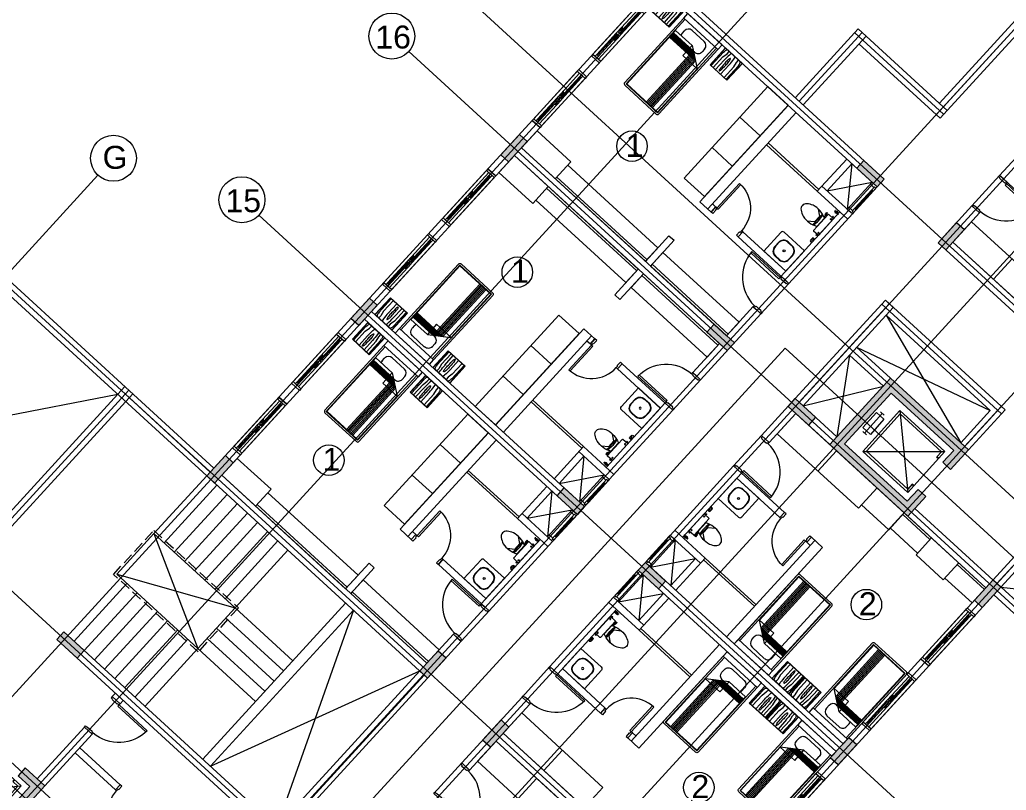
# Model space of a CAD drawing. Header units: metres. Extents: x 750 to 3116, y -341 to 1465.
# Drawn here: x 1608.08 to 1629.59, y 987.63 to 1004.42 of the extents above; entities that cross this region are included whole.
import ezdxf
from ezdxf.enums import TextEntityAlignment as Align

# ---------------------------------------------------------------- set-up
doc = ezdxf.new("R2010")
doc.units = ezdxf.units.M
doc.linetypes.add('ACAD_ISO02W100', pattern=[15, 12, -3])
for name, color, linetype, lineweight in [('A-Door', 254, 'Continuous', 5), ('Bathroom Door', 252, 'Continuous', 5), ('Bathroom fur', 252, 'Continuous', 5), ('Centre Line', 7, 'Continuous', 13), ('Column', 50, 'Continuous', 20), ('Cutout', 153, 'Continuous', 5), ('Door', 253, 'Continuous', 5), ('Furniture', 44, 'Continuous', 5), ('GUIDE LINE', 7, 'Continuous', 5), ('Hatch', 251, 'Continuous', 5), ('Hidden line', 251, 'Continuous', 5), ('Interior wall', 31, 'Continuous', 13), ('Inverted beam', 252, 'Continuous', 5), ('Levels', 252, 'Continuous', 5), ('Railing', 190, 'Continuous', 5), ('Stiarcase', 180, 'Continuous', 5), ('Wall ext', 20, 'Continuous', 18), ('WINDOW', 33, 'Continuous', 5)]:
    doc.layers.add(name, color=color, linetype=linetype, lineweight=lineweight)
doc.layers.add('Text', color=7, linetype='Continuous')
doc.styles.get("Standard").update_dxf_attribs({"font": 'arial.ttf'})
doc.styles.add('TEXT-DET', font='simplex.shx', dxfattribs={"width": 0.7})

# ---------------------------------------------------------------- blocks, each defined once
blk = doc.blocks.new('Water Closet')
at = {"layer": 'Bathroom fur', "linetype": 'Continuous', "lineweight": -3}
for p, q in [((1886.331, 447.871), (1886.35, 447.871)), ((1886.364, 447.861), (1886.349, 447.87)), ((1886.364, 447.861), (1886.355, 447.877)), ((1886.364, 447.861), (1886.364, 447.879)), ((1886.364, 447.861), (1886.364, 447.879)), ((1886.364, 447.861), (1886.364, 447.879)), ((1886.364, 447.861), (1886.364, 447.879)), ((1886.364, 447.861), (1886.364, 447.879)), ((1886.364, 447.861), (1886.364, 447.879)), ((1886.364, 447.861), (1886.364, 447.879)), ((1886.364, 447.861), (1886.364, 447.879)), ((1886.364, 447.861), (1886.364, 447.879)), ((1886.364, 447.861), (1886.364, 447.879)), ((1886.364, 447.861), (1886.364, 447.879)), ((1886.364, 447.861), (1886.364, 447.879)), ((1886.364, 447.861), (1886.373, 447.877)), ((1886.364, 447.861), (1886.379, 447.87)), ((1886.378, 447.871), (1886.416, 447.871)), ((1886.416, 447.851), (1886.416, 447.871)), ((1886.331, 447.851), (1886.35, 447.851)), ((1886.364, 447.861), (1886.346, 447.861)), ((1886.364, 447.861), (1886.349, 447.853)), ((1886.364, 447.861), (1886.355, 447.846)), ((1886.364, 447.861), (1886.381, 447.861)), ((1886.364, 447.861), (1886.379, 447.853)), ((1886.364, 447.861), (1886.373, 447.846)), ((1886.364, 447.861), (1886.364, 447.844)), ((1886.378, 447.851), (1886.416, 447.851))]:
    blk.add_line(p, q, dxfattribs=at)
at = {"layer": 'Bathroom fur', "linetype": 'ByBlock'}
for p, q in [((1886.217, 447.662), (1886.217, 447.713)), ((1886.239, 447.713), (1886.217, 447.713)), ((1886.217, 447.662), (1886.232, 447.625)), ((1886.239, 447.608), (1886.239, 447.713)), ((1886.239, 447.666), (1886.264, 447.666)), ((1886.264, 447.23), (1886.264, 447.703)), ((1886.407, 447.713), (1886.274, 447.713)), ((1886.39, 447.724), (1886.365, 447.724)), ((1886.365, 447.724), (1886.365, 447.715)), ((1886.39, 447.715), (1886.365, 447.715)), ((1886.387, 447.744), (1886.368, 447.744)), ((1886.368, 447.744), (1886.368, 447.724)), ((1886.387, 447.744), (1886.387, 447.724)), ((1886.39, 447.724), (1886.39, 447.715)), ((1886.416, 447.23), (1886.416, 447.703)), ((1886.152, 447.554), (1886.027, 447.644)), ((1886.152, 447.379), (1886.152, 447.554)), ((1886.232, 447.625), (1886.239, 447.625)), ((1886.239, 447.608), (1886.264, 447.608)), ((1886.256, 447.343), (1886.256, 447.59)), ((1886.152, 447.379), (1886.027, 447.288)), ((1886.407, 447.22), (1886.274, 447.22)), ((1886.365, 447.208), (1886.365, 447.218)), ((1886.39, 447.218), (1886.365, 447.218)), ((1886.39, 447.208), (1886.365, 447.208)), ((1886.368, 447.189), (1886.368, 447.208)), ((1886.387, 447.189), (1886.368, 447.189)), ((1886.387, 447.189), (1886.387, 447.208)), ((1886.39, 447.208), (1886.39, 447.218))]:
    blk.add_line(p, q, dxfattribs=at)
at = {"layer": 'Bathroom fur'}
for p, q in [((1886.356, 447.031), (1886.356, 447.081)), ((1886.366, 447.031), (1886.366, 447.081)), ((1886.416, 447.106), (1886.381, 447.106)), ((1886.416, 447.096), (1886.381, 447.096)), ((1886.416, 447.016), (1886.381, 447.016)), ((1886.416, 447.006), (1886.381, 447.006))]:
    blk.add_line(p, q, dxfattribs=at)
at = {"layer": 'Bathroom fur', "linetype": 'Continuous', "lineweight": -3}
blk.add_circle((1886.364, 447.861), 0.0175, dxfattribs=at)
at = {"layer": 'Bathroom fur', "linetype": 'ByBlock'}
for centre in [(1886.378, 447.669), (1886.378, 447.264)]:
    blk.add_circle(centre, 0.0123, dxfattribs=at)
at = {"layer": 'Bathroom fur', "linetype": 'Continuous', "lineweight": -3}
blk.add_arc((1886.331, 447.861), 0.01, 90.002, 270, dxfattribs=at)
at = {"layer": 'Bathroom fur', "linetype": 'ByBlock'}
for centre, radius, start, end in [((1886.274, 447.703), 0.00987, 90, 180), ((1886.407, 447.703), 0.00987, 0, 90), ((1885.835, 447.467), 0.119, 126.3794, 233.6206), ((1886.035, 447.208), 0.446, 109.2942, 127.2549), ((1886.017, 447.095), 0.55, 64.2321, 103.6755), ((1884.672, 447.479), 1.501, 353.4552, 5.5271), ((1885.552, 447.472), 0.65, 345.9276, 13.0204), ((1886.041, 447.728), 0.451, 232.2382, 250.1051), ((1886.017, 447.838), 0.55, 256.3245, 295.7679), ((1886.274, 447.23), 0.00987, 180, 270), ((1886.407, 447.23), 0.00987, 270, 0)]:
    blk.add_arc(centre, radius, start, end, dxfattribs=at)
at = {"layer": 'Bathroom fur'}
for centre, radius, start, end in [((1886.381, 447.081), 0.025, 90, 180), ((1886.381, 447.031), 0.025, 180, 270), ((1886.381, 447.081), 0.015, 90, 180), ((1886.381, 447.031), 0.015, 180, 270)]:
    blk.add_arc(centre, radius, start, end, dxfattribs=at)
at = {"layer": 'Bathroom fur', "style": 'TEXT-DET', "width": 0.6}
blk.add_text('1', height=0.06, dxfattribs=at).set_placement((1886.394, 447.07), align=Align.MIDDLE)
blk = doc.blocks.new('Bed')
at = {"layer": 'Furniture', "linetype": 'Continuous'}
for p, q in [((1878.327, 465.952), (1879.337, 465.952)), ((1878.327, 465.817), (1878.327, 465.952)), ((1879.337, 465.952), (1879.337, 465.817)), ((1879.337, 465.817), (1878.327, 465.817)), ((1878.327, 463.909), (1878.327, 465.817)), ((1878.367, 463.909), (1878.367, 465.817)), ((1878.642, 465.742), (1879.002, 465.742)), ((1879.297, 465.817), (1879.297, 463.909)), ((1879.337, 465.817), (1879.337, 463.909)), ((1878.525, 465.544), (1878.525, 465.624)), ((1879.12, 465.624), (1879.12, 465.544)), ((1878.377, 465.499), (1878.862, 465.499)), ((1878.377, 463.919), (1878.377, 465.499)), ((1878.962, 465.429), (1878.377, 465.429)), ((1878.992, 465.407), (1878.377, 465.407)), ((1879.022, 465.386), (1878.377, 465.386)), ((1879.052, 465.365), (1878.377, 465.365)), ((1879.082, 465.344), (1878.377, 465.344)), ((1879.112, 465.323), (1878.377, 465.323)), ((1879.142, 465.302), (1878.377, 465.302)), ((1878.862, 465.499), (1879.287, 465.199)), ((1878.862, 465.199), (1878.862, 465.499)), ((1878.962, 463.919), (1878.962, 465.429)), ((1879.002, 465.427), (1878.965, 465.427)), ((1878.992, 463.919), (1878.992, 465.407)), ((1879.022, 463.919), (1879.022, 465.386)), ((1879.052, 463.919), (1879.052, 465.365)), ((1879.082, 463.919), (1879.082, 465.344)), ((1879.112, 463.919), (1879.112, 465.323)), ((1879.142, 463.919), (1879.142, 465.302)), ((1879.287, 465.199), (1878.862, 465.199)), ((1879.287, 465.199), (1879.287, 463.919)), ((1879.297, 463.909), (1878.367, 463.909)), ((1879.297, 463.869), (1878.367, 463.869)), ((1879.287, 463.919), (1878.377, 463.919))]:
    blk.add_line(p, q, dxfattribs=at)
for centre, radius, start, end in [((1878.642, 465.624), 0.117, 90, 180), ((1879.002, 465.624), 0.117, 360, 90), ((1878.642, 465.544), 0.117, 180.0006, 202.5189), ((1879.002, 465.544), 0.117, 270, 0), ((1878.367, 463.909), 0.04, 180, 270), ((1879.297, 463.909), 0.04, 270, 0)]:
    blk.add_arc(centre, radius, start, end, dxfattribs=at)
blk = doc.blocks.new('Nightstand')
at = {"layer": 'Furniture'}
for p, q in [((1879.838, 464.54), (1879.838, 464.04)), ((1880.338, 464.54), (1879.838, 464.54)), ((1879.843, 464.535), (1879.843, 464.045)), ((1880.333, 464.535), (1879.843, 464.535)), ((1879.869, 464.442), (1879.871, 464.467)), ((1879.869, 464.045), (1879.869, 464.442)), ((1879.929, 464.358), (1879.951, 464.469)), ((1879.951, 464.469), (1879.951, 464.535)), ((1880.074, 464.444), (1880.068, 464.44)), ((1880.08, 464.44), (1880.074, 464.444)), ((1880.226, 464.469), (1880.226, 464.535)), ((1880.248, 464.358), (1880.226, 464.469)), ((1880.308, 464.442), (1880.305, 464.467)), ((1880.308, 464.045), (1880.308, 464.442)), ((1880.333, 464.045), (1880.333, 464.535)), ((1880.338, 464.04), (1880.338, 464.54)), ((1879.929, 464.045), (1879.929, 464.358)), ((1879.997, 464.32), (1879.991, 464.045)), ((1880.147, 464.32), (1880.147, 464.045)), ((1880.248, 464.045), (1880.248, 464.358)), ((1879.838, 464.04), (1880.338, 464.04)), ((1879.843, 464.045), (1880.333, 464.045)), ((1880.068, 464.081), (1880.074, 464.077)), ((1880.074, 464.077), (1880.08, 464.081))]:
    blk.add_line(p, q, dxfattribs=at)
for centre, radius, start, end in [((1880.021, 464.452), 0.15, 146.5657, 174.2856), ((1881.576, 464.32), 1.578, 174.0179, 180), ((1880.825, 464.399), 0.823, 170.5074, 174.0179), ((1880.197, 464.382), 0.142, 155.8434, 169.4757), ((1879.951, 464.382), 0.142, 10.5243, 24.1566), ((1879.315, 464.399), 0.828, 5.9821, 9.4446), ((1878.564, 464.32), 1.583, 0, 5.9821), ((1880.156, 464.452), 0.15, 5.7144, 33.4343), ((1880.715, 464.32), 0.664, 175.5997, 180), ((1880.715, 464.32), 0.664, 180, 184.4003), ((1880.395, 464.345), 0.343, 169.4757, 175.5997), ((1886.298, 464.381), 6.246, 181.0259, 182.4606), ((1879.753, 464.345), 0.343, 4.4003, 10.5243), ((1873.85, 464.381), 6.246, 357.5394, 358.9741), ((1879.433, 464.32), 0.664, 0, 4.4003), ((1879.433, 464.32), 0.664, 355.5997, 0), ((1880.197, 464.139), 0.142, 190.5243, 204.1566), ((1879.951, 464.139), 0.142, 335.8434, 349.4757)]:
    blk.add_arc(centre, radius, start, end, dxfattribs=at)
blk = doc.blocks.new('Wash bashin')
at = {"layer": 'Bathroom fur', "ltscale": 0.35}
for p, q in [((1884.067, 437.333), (1884.067, 437.883)), ((1884.117, 437.933), (1884.717, 437.933)), ((1884.717, 437.333), (1884.717, 437.933)), ((1884.067, 437.333), (1884.717, 437.333))]:
    blk.add_line(p, q, dxfattribs=at)
at = {"layer": 'Bathroom fur'}
for p, q in [((1884.327, 437.838), (1884.447, 437.838)), ((1884.327, 437.83), (1884.447, 437.83)), ((1884.177, 437.568), (1884.177, 437.688)), ((1884.185, 437.568), (1884.185, 437.688)), ((1884.589, 437.688), (1884.589, 437.568)), ((1884.597, 437.688), (1884.597, 437.568)), ((1884.447, 437.426), (1884.327, 437.426)), ((1884.447, 437.418), (1884.327, 437.418))]:
    blk.add_line(p, q, dxfattribs=at)
blk.add_circle((1884.392, 437.633), 0.0225, dxfattribs=at)
at = {"layer": 'Bathroom fur', "ltscale": 0.35}
blk.add_arc((1884.117, 437.883), 0.05, 90, 180, dxfattribs=at)
at = {"layer": 'Bathroom fur'}
for centre, radius, start, end in [((1884.327, 437.688), 0.15, 90, 180), ((1884.327, 437.688), 0.142, 90, 180), ((1884.447, 437.688), 0.15, 0, 90), ((1884.447, 437.688), 0.142, 0, 90), ((1884.327, 437.568), 0.15, 180, 270), ((1884.327, 437.568), 0.142, 180, 270), ((1884.447, 437.568), 0.15, 270, 0), ((1884.447, 437.568), 0.142, 270, 0)]:
    blk.add_arc(centre, radius, start, end, dxfattribs=at)
blk = doc.blocks.new('Door 900')
at = {"layer": 'A-Door'}
for points in [[(29934124, 12198491), (29934164, 12198491), (29934164, 12198476), (29934239, 12198476), (29934314, 12198476), (29934314, 12198491), (29934354, 12198491), (29934354, 12198524), (29934239, 12198524), (29934124, 12198524)], [(29934164, 12197672), (29934314, 12197672), (29934314, 12197658), (29934354, 12197658), (29934354, 12197624), (29934239, 12197624), (29934124, 12197624), (29934124, 12197658), (29934164, 12197658)]]:
    blk.add_lwpolyline(points, close=True, dxfattribs=at)
blk.add_lwpolyline([(29935187, 12197658), (29934354, 12197658), (29934354, 12197698), (29935185, 12197698)], dxfattribs=at)
blk.add_arc((29934327, 12197631), 860, 1.7769, 88.2024, dxfattribs=at)
blk = doc.blocks.new('Door1')
at = {"layer": 'Bathroom Door'}
for p, q in [((1900.586, 444.886), (1899.856, 444.886)), ((1900.586, 444.846), (1899.857, 444.846))]:
    blk.add_line(p, q, dxfattribs=at)
for points in [[(1900.736, 444.921), (1900.586, 444.921), (1900.586, 444.886), (1900.636, 444.886), (1900.636, 444.871), (1900.736, 444.871), (1900.736, 444.921)], [(1900.586, 444.886), (1900.586, 444.846)], [(1900.736, 444.121), (1900.586, 444.121), (1900.586, 444.156), (1900.636, 444.156), (1900.636, 444.171), (1900.736, 444.171), (1900.736, 444.121)]]:
    blk.add_lwpolyline(points, dxfattribs=at)
blk.add_arc((1900.586, 444.886), 0.73, 180, 270, dxfattribs=at)
blk = doc.blocks.new('WINODO1')
at = {"layer": 'WINDOW', "linetype": 'Continuous'}
for p, q in [((2471212540, 936769700), (2471212491, 936769700)), ((2471212491, 936769700), (2471212491, 936769470)), ((2471212540, 936769700), (2471212540, 936769470)), ((2471213991, 936769700), (2471213943, 936769700)), ((2471213943, 936769700), (2471213943, 936769470)), ((2471213991, 936769700), (2471213991, 936769470)), ((2471212540, 936769470), (2471212491, 936769470)), ((2471213991, 936769470), (2471213943, 936769470))]:
    blk.add_line(p, q, dxfattribs=at)
at = {"layer": 'WINDOW'}
for p, q in [((2471212540, 936769700), (2471213943, 936769700)), ((2471213241, 936769537), (2471212540, 936769537)), ((2471212588, 936769633), (2471213217, 936769633)), ((2471212588, 936769585), (2471213217, 936769585)), ((2471213193, 936769561), (2471213089, 936769561)), ((2471213241, 936769633), (2471213943, 936769633)), ((2471213266, 936769585), (2471213895, 936769585)), ((2471213266, 936769537), (2471213895, 936769537)), ((2471213290, 936769609), (2471213394, 936769609)), ((2471212540, 936769470), (2471213943, 936769470))]:
    blk.add_line(p, q, dxfattribs=at)
at = {"layer": 'WINDOW', "color": 4}
blk.add_line((2471212588, 936769609), (2471213217, 936769609), dxfattribs=at)
at = {"layer": 'WINDOW', "color": 4, "true_color": 0x1fffff}
blk.add_line((2471213266, 936769561), (2471213895, 936769561), dxfattribs=at)
at = {"layer": 'WINDOW'}
for points in [[(2471212540, 936769585), (2471212588, 936769585), (2471212588, 936769633), (2471212540, 936769633)], [(2471213076, 936769561), (2471213089, 936769568), (2471213089, 936769554)], [(2471213217, 936769585), (2471213266, 936769585), (2471213266, 936769633), (2471213217, 936769633)], [(2471213217, 936769537), (2471213266, 936769537), (2471213266, 936769585), (2471213217, 936769585)], [(2471213406, 936769609), (2471213394, 936769616), (2471213394, 936769602)], [(2471213895, 936769537), (2471213943, 936769537), (2471213943, 936769585), (2471213895, 936769585)]]:
    blk.add_lwpolyline(points, close=True, dxfattribs=at)
blk = doc.blocks.new('lift1')
at = {"layer": 'Hatch', "transparency": 33554687}
h = blk.add_hatch(color=256, dxfattribs=at)
h.dxf.hatch_style = 1
h.paths.add_polyline_path([(29921053, 12204431), (29920354, 12203626), (29920180, 12203777), (29920729, 12204408), (29919333, 12205622), (29919104, 12205358), (29918930, 12205509), (29919310, 12205946)])
h.paths.add_polyline_path([(29920180, 12203777), (29920354, 12203626), (29919768, 12202951), (29918024, 12204467), (29918405, 12204905), (29918579, 12204754), (29918349, 12204489), (29919745, 12203276)])
at = {"lineweight": 5}
for p, q in [((29919536, 12203651), (29919330, 12205430)), ((29920333, 12204556), (29918533, 12204526)), ((29920311, 12204167), (29919926, 12203735)), ((29920353, 12204131), (29920272, 12204201)), ((29919968, 12203699), (29919886, 12203770))]:
    blk.add_line(p, q, dxfattribs=at)
for p, q in [((29919194, 12205280), (29919238, 12205241)), ((29918669, 12204676), (29918707, 12204643))]:
    blk.add_line(p, q)
for points in [[(29920333, 12204556), (29919330, 12205430), (29918533, 12204526), (29919536, 12203651)], [(29920182, 12204188), (29919887, 12203861), (29920056, 12203714), (29920350, 12204041)]]:
    blk.add_lwpolyline(points, close=True, dxfattribs=at)
blk.add_lwpolyline([(29918707, 12204643), (29918610, 12204531), (29919531, 12203728), (29920256, 12204550), (29919335, 12205353), (29919238, 12205241)], dxfattribs=at)
at = {"layer": 'Column'}
blk.add_lwpolyline([(29918930, 12205509), (29919310, 12205946), (29921053, 12204431), (29919768, 12202951), (29918024, 12204467), (29918405, 12204905), (29918579, 12204754), (29918349, 12204489), (29919745, 12203276), (29920729, 12204408), (29919333, 12205622), (29919104, 12205358), (29918930, 12205509)], dxfattribs=at)
blk = doc.blocks.new('700mm Door')
at = {"layer": 'Door'}
for points in [[(11493508.327, 4446107.926), (11493508.287, 4446107.926), (11493508.287, 4446107.776), (11493508.344, 4446107.776), (11493508.344, 4446107.868), (11493508.344, 4446107.88), (11493508.327, 4446107.88)], [(11493508.327, 4446107.88), (11493508.413, 4446107.88), (11493508.413, 4446107.926), (11493508.327, 4446107.926)], [(11493508.413, 4446107.891), (11493508.961, 4446107.891), (11493508.961, 4446107.914), (11493508.413, 4446107.914)], [(11493509.047, 4446107.88), (11493508.961, 4446107.88), (11493508.961, 4446107.926), (11493509.047, 4446107.926)], [(11493509.047, 4446107.926), (11493509.047, 4446107.88), (11493509.03, 4446107.88), (11493509.03, 4446107.868), (11493509.03, 4446107.776), (11493509.087, 4446107.776), (11493509.087, 4446107.926)]]:
    blk.add_lwpolyline(points, close=True, dxfattribs=at)
at = {"layer": 'Door', "color": 1}
blk.add_lwpolyline([(11493508.413, 4446107.88), (11493508.961, 4446107.88), (11493508.961, 4446107.926), (11493508.413, 4446107.926)], close=True, dxfattribs=at)

msp = doc.modelspace()

# ---------------------------------------------------------------- hatches: boundary and pattern name
at = {"layer": 'Hatch', "transparency": 33554687}
h = msp.add_hatch(color=256, dxfattribs=at)
h.dxf.hatch_style = 1
h.paths.add_polyline_path([(1646.175, 977.256), (1646.005, 977.411), (1645.846, 977.238), (1645.755, 977.138), (1645.6, 976.969), (1645.769, 976.813)])
h.paths.add_polyline_path([(1649.318, 980.688), (1649.149, 980.843), (1648.743, 980.401), (1648.913, 980.245)])
h.paths.add_polyline_path([(1652.587, 984.256), (1652.417, 984.412), (1652.384, 984.375), (1652.292, 984.275), (1652.012, 983.969), (1652.182, 983.814)])
h.paths.add_polyline_path([(1655.856, 987.825), (1655.686, 987.98), (1655.281, 987.538), (1655.45, 987.383)])
h.paths.add_polyline_path([(1659.124, 991.394), (1658.955, 991.549), (1658.549, 991.106), (1658.719, 990.951)])
h.paths.add_polyline_path([(1661.826, 995.231), (1661.67, 995.061), (1662.113, 994.656), (1662.268, 994.826)])
h.paths.add_polyline_path([(1657.785, 998.932), (1657.629, 998.763), (1658.072, 998.357), (1658.227, 998.527)])
h.paths.add_polyline_path([(1654.516, 995.364), (1654.361, 995.194), (1654.471, 995.093), (1654.803, 994.789), (1654.958, 994.959)])
h.paths.add_polyline_path([(1652.746, 996.985), (1652.591, 996.815), (1653.033, 996.41), (1653.189, 996.58)])
h.paths.add_polyline_path([(1651.542, 991.776), (1651.372, 991.932), (1650.967, 991.489), (1651.137, 991.334)])
h.paths.add_polyline_path([(1650.045, 993.148), (1649.875, 993.303), (1649.47, 992.86), (1649.64, 992.705)])
h.paths.add_polyline_path([(1647.979, 988.227), (1647.823, 988.057), (1647.934, 987.956), (1648.266, 987.652), (1648.421, 987.822)])
h.paths.add_polyline_path([(1646.541, 989.544), (1646.209, 989.848), (1646.053, 989.678), (1646.496, 989.273), (1646.651, 989.443)])
h.paths.add_polyline_path([(1645.004, 984.639), (1644.835, 984.795), (1644.43, 984.352), (1644.599, 984.197)])
h.paths.add_polyline_path([(1643.632, 986.147), (1643.463, 986.302), (1643.058, 985.86), (1643.227, 985.704)])
h.paths.add_polyline_path([(1641.441, 981.09), (1641.286, 980.92), (1641.728, 980.515), (1641.884, 980.684)])
h.paths.add_polyline_path([(1640.114, 982.306), (1639.944, 982.461), (1639.539, 982.018), (1639.709, 981.863)])
h.paths.add_polyline_path([(1636.735, 978.838), (1636.403, 979.142), (1636.247, 978.973), (1636.69, 978.567), (1636.845, 978.737)])
h.paths.add_polyline_path([(1631.152, 984.454), (1630.982, 984.609), (1630.577, 984.167), (1630.746, 984.011)])
h.paths.add_polyline_path([(1634.17, 987.75), (1634.001, 987.905), (1633.595, 987.463), (1633.765, 987.307)])
h.paths.add_polyline_path([(1637.689, 991.591), (1637.519, 991.746), (1637.114, 991.304), (1637.284, 991.149)])
h.paths.add_polyline_path([(1640.833, 995.023), (1640.663, 995.178), (1640.258, 994.736), (1640.427, 994.581), (1640.461, 994.618), (1640.552, 994.717)])
h.paths.add_polyline_path([(1644.101, 998.592), (1643.932, 998.747), (1643.527, 998.305), (1643.696, 998.149)])
h.paths.add_polyline_path([(1646.999, 1001.755), (1647.09, 1001.854), (1647.245, 1002.024), (1647.076, 1002.179), (1646.67, 1001.737), (1646.84, 1001.581)])
h.paths.add_polyline_path([(1636.008, 999.191), (1635.839, 999.347), (1635.433, 998.904), (1635.603, 998.749)])
h.paths.add_polyline_path([(1631.525, 1003.298), (1631.369, 1003.129), (1631.48, 1003.027), (1631.812, 1002.723), (1631.967, 1002.893)])
h.paths.add_polyline_path([(1628.676, 999.847), (1628.506, 1000.002), (1628.101, 999.56), (1628.27, 999.405)])
h.paths.add_polyline_path([(1632.989, 995.896), (1632.82, 996.051), (1632.415, 995.609), (1632.584, 995.453)])
h.paths.add_polyline_path([(1629.471, 992.054), (1629.301, 992.21), (1628.896, 991.767), (1629.066, 991.612)])
h.paths.add_polyline_path([(1624.987, 996.161), (1624.832, 995.991), (1625.274, 995.586), (1625.43, 995.756)])
h.paths.add_polyline_path([(1626.327, 988.622), (1626.157, 988.778), (1626.124, 988.741), (1626.032, 988.641), (1625.752, 988.335), (1625.922, 988.18)])
h.paths.add_polyline_path([(1621.719, 992.593), (1621.563, 992.423), (1621.674, 992.322), (1622.006, 992.018), (1622.161, 992.187)])
h.paths.add_polyline_path([(1619.949, 994.214), (1619.794, 994.044), (1620.236, 993.639), (1620.391, 993.808), (1620.281, 993.91)])
h.paths.add_polyline_path([(1623.218, 997.782), (1623.062, 997.613), (1623.505, 997.207), (1623.66, 997.377)])
h.paths.add_polyline_path([(1626.486, 1001.351), (1626.331, 1001.181), (1626.773, 1000.776), (1626.929, 1000.945)])
h.paths.add_polyline_path([(1622.117, 1005.353), (1621.962, 1005.183), (1622.404, 1004.778), (1622.56, 1004.947)])
h.paths.add_polyline_path([(1619.143, 1001.765), (1618.973, 1001.921), (1618.568, 1001.478), (1618.738, 1001.323)])
h.paths.add_polyline_path([(1615.874, 998.197), (1615.705, 998.352), (1615.299, 997.91), (1615.469, 997.754)])
h.paths.add_polyline_path([(1612.731, 994.765), (1612.561, 994.92), (1612.156, 994.478), (1612.325, 994.322)])
h.paths.add_polyline_path([(1617.373, 990.513), (1617.203, 990.668), (1616.798, 990.226), (1616.967, 990.07)])
h.paths.add_polyline_path([(1618.745, 989.005), (1618.575, 989.16), (1618.17, 988.718), (1618.339, 988.563)])
h.paths.add_polyline_path([(1623.058, 985.054), (1622.889, 985.209), (1622.483, 984.767), (1622.653, 984.611)])
h.paths.add_polyline_path([(1619.915, 981.622), (1619.745, 981.777), (1619.34, 981.334), (1619.509, 981.179)])
h.paths.add_polyline_path([(1615.181, 985.455), (1615.026, 985.286), (1615.468, 984.881), (1615.624, 985.05)])
h.paths.add_polyline_path([(1613.411, 987.077), (1613.256, 986.907), (1613.699, 986.502), (1613.854, 986.671)])
h.paths.add_polyline_path([(1609.042, 991.079), (1608.887, 990.909), (1609.329, 990.504), (1609.485, 990.673)])
h.paths.add_polyline_path([(1610.143, 983.508), (1609.987, 983.338), (1610.43, 982.933), (1610.585, 983.103)])
h.paths.add_polyline_path([(1607.566, 979.807), (1607.397, 979.962), (1606.992, 979.52), (1607.161, 979.365)])
h.paths.add_polyline_path([(1602.924, 984.059), (1602.755, 984.214), (1602.35, 983.772), (1602.519, 983.617)])
h.paths.add_polyline_path([(1604.823, 995.445), (1604.653, 995.601), (1604.495, 995.427), (1604.403, 995.328), (1604.248, 995.158), (1604.418, 995.003)])
h.paths.add_polyline_path([(1607.842, 998.741), (1607.672, 998.896), (1607.267, 998.454), (1607.436, 998.298)])
h.paths.add_polyline_path([(1603.528, 1002.692), (1603.358, 1002.848), (1602.953, 1002.405), (1603.123, 1002.25)])
h.paths.add_polyline_path([(1600.09, 999.279), (1599.934, 999.109), (1600.377, 998.704), (1600.532, 998.874)])
h.paths.add_polyline_path([(1602.031, 1004.063), (1601.861, 1004.219), (1601.456, 1003.776), (1601.626, 1003.621)])
h.paths.add_polyline_path([(1596.087, 1009.508), (1595.918, 1009.663), (1595.513, 1009.22), (1595.682, 1009.065)])
h.paths.add_polyline_path([(1592.944, 1006.075), (1592.774, 1006.231), (1592.369, 1005.788), (1592.538, 1005.633)])
h.paths.add_polyline_path([(1598.32, 1000.9), (1598.164, 1000.731), (1598.607, 1000.325), (1598.762, 1000.495)])
h.paths.add_polyline_path([(1595.619, 997.063), (1595.449, 997.218), (1595.044, 996.776), (1595.213, 996.62)])
h.paths.add_polyline_path([(1589.675, 1002.507), (1589.505, 1002.662), (1589.1, 1002.22), (1589.27, 1002.064)])
h.paths.add_polyline_path([(1586.406, 998.938), (1586.237, 999.094), (1585.831, 998.651), (1586.001, 998.496)])
h.paths.add_polyline_path([(1592.225, 993.358), (1591.782, 993.763), (1591.627, 993.594), (1592.07, 993.188)])
h.paths.add_polyline_path([(1593.995, 991.737), (1593.552, 992.142), (1593.397, 991.972), (1593.839, 991.567)])
h.paths.add_polyline_path([(1596.821, 995.711), (1596.666, 995.541), (1597.108, 995.136), (1597.263, 995.305)])
h.paths.add_polyline_path([(1601.304, 991.604), (1601.135, 991.759), (1600.729, 991.317), (1600.899, 991.161)])
h.paths.add_polyline_path([(1598.161, 988.172), (1597.991, 988.327), (1597.586, 987.885), (1597.755, 987.729)])
h.paths.add_polyline_path([(1594.892, 984.603), (1594.722, 984.759), (1594.317, 984.316), (1594.487, 984.161)])
h.paths.add_polyline_path([(1590.578, 988.555), (1590.408, 988.71), (1590.003, 988.267), (1590.173, 988.112)])
h.paths.add_polyline_path([(1589.081, 989.926), (1588.912, 990.081), (1588.506, 989.639), (1588.676, 989.483)])
h.paths.add_polyline_path([(1583.138, 995.37), (1582.968, 995.525), (1582.563, 995.083), (1582.732, 994.927)])
h.paths.add_polyline_path([(1579.869, 991.801), (1579.699, 991.957), (1579.294, 991.514), (1579.464, 991.359)])
h.paths.add_polyline_path([(1585.245, 986.626), (1585.09, 986.456), (1585.532, 986.051), (1585.687, 986.221)])
h.paths.add_polyline_path([(1587.015, 985.005), (1586.859, 984.835), (1587.302, 984.43), (1587.457, 984.6)])
h.paths.add_polyline_path([(1582.669, 982.925), (1582.499, 983.08), (1582.094, 982.638), (1582.263, 982.483)])
h.paths.add_polyline_path([(1576.725, 988.369), (1576.556, 988.525), (1576.15, 988.082), (1576.32, 987.927)])
h.paths.add_polyline_path([(1591.748, 981.171), (1591.579, 981.326), (1591.42, 981.153), (1591.329, 981.054), (1591.173, 980.884), (1591.343, 980.729)])
h.paths.add_polyline_path([(1561.743, 983.137), (1561.574, 983.292), (1561.169, 982.849), (1561.339, 982.694)])
h.paths.add_polyline_path([(1566.286, 988.109), (1566.116, 988.264), (1565.712, 987.821), (1565.882, 987.666)])
h.paths.add_polyline_path([(1570.833, 993.084), (1570.663, 993.24), (1570.258, 992.797), (1570.428, 992.642)])
h.paths.add_polyline_path([(1575.254, 997.924), (1574.811, 998.328), (1574.656, 998.159), (1575.099, 997.754)])
h.paths.add_polyline_path([(1579.283, 1003.223), (1579.128, 1003.053), (1579.571, 1002.648), (1579.726, 1002.818)])
h.paths.add_polyline_path([(1568.934, 1003.949), (1568.764, 1004.104), (1568.36, 1003.661), (1568.529, 1003.506)])
h.paths.add_polyline_path([(1564.388, 998.973), (1564.218, 999.128), (1563.813, 998.685), (1563.983, 998.53)])
h.paths.add_polyline_path([(1559.841, 993.997), (1559.672, 994.153), (1559.267, 993.71), (1559.437, 993.554)])
h.paths.add_polyline_path([(1557.524, 991.462), (1557.211, 991.748), (1557.211, 991.748), (1557.196, 991.762), (1557.081, 991.866), (1556.926, 991.696), (1557.369, 991.292)])
h.paths.add_polyline_path([(1555.295, 989.022), (1555.125, 989.177), (1554.721, 988.734), (1554.89, 988.579)])
h.paths.add_polyline_path([(1552.096, 996.421), (1551.941, 996.252), (1551.941, 996.252), (1552.384, 995.847), (1552.539, 996.017)])
h.paths.add_polyline_path([(1554.583, 998.802), (1554.413, 998.957), (1554.008, 998.514), (1554.178, 998.359)])
h.paths.add_polyline_path([(1559.129, 1003.778), (1558.959, 1003.933), (1558.555, 1003.49), (1558.724, 1003.335)])
h.paths.add_polyline_path([(1563.675, 1008.754), (1563.506, 1008.909), (1563.101, 1008.466), (1563.271, 1008.311)])
h.paths.add_polyline_path([(1567.853, 1013.667), (1567.698, 1013.497), (1568.141, 1013.092), (1568.296, 1013.262)])

# ---------------------------------------------------------------- linework, layer by layer
at = {"layer": 'Bathroom fur'}
for p, q in [((1625.468, 1000.683), (1624.362, 1001.696)), ((1625.502, 1000.72), (1624.396, 1001.733)), ((1620.336, 995.08), (1619.229, 996.093)), ((1620.369, 995.117), (1619.263, 996.13)), ((1618.931, 993.546), (1617.825, 994.559)), ((1618.964, 993.583), (1617.858, 994.596)), ((1622.99, 992.648), (1624.096, 991.635)), ((1623.024, 992.685), (1624.13, 991.672)), ((1621.585, 991.114), (1622.691, 990.101)), ((1621.619, 991.151), (1622.725, 990.138))]:
    msp.add_line(p, q, dxfattribs=at)
at = {"layer": 'Centre Line', "color": 30, "true_color": 0xf26722}
for p, q in [((1627.497, 1011.056), (1600.408, 981.482)), ((1625.068, 982.806), (1594.365, 1010.929)), ((1628.773, 1009.887), (1601.684, 980.313)), ((1621.799, 979.238), (1591.097, 1007.36)), ((1651.328, 978.44), (1619.827, 1007.294)), ((1632.139, 1006.804), (1605.05, 977.23)), ((1619.935, 977.203), (1589.233, 1005.326)), ((1633.636, 1005.433), (1606.547, 975.859)), ((1649.228, 976.148), (1617.727, 1005.001)), ((1634.543, 1004.602), (1607.454, 975.028)), ((1648.059, 974.872), (1616.559, 1003.726)), ((1636.077, 1003.197), (1608.988, 973.623)), ((1637.95, 1001.481), (1610.861, 971.908)), ((1609.783, 1001.031), (1585.963, 975.026)), ((1627.599, 987.05), (1613.29, 1000.157))]:
    msp.add_line(p, q, dxfattribs=at)
at = {"layer": 'Centre Line', "color": 3, "true_color": 0x1fff1f}
msp.add_lwpolyline([(1560.568, 1018.718), (1582.572, 998.562), (1588.732, 1005.286), (1612.323, 983.678), (1624.767, 997.263), (1647.479, 976.459)], dxfattribs=at)
at = {"layer": 'Centre Line', "color": 30, "true_color": 0xf26722}
for centre in [(1616.19, 1004.063), (1610.121, 1001.4), (1612.921, 1000.495)]:
    msp.add_circle(centre, 0.5, dxfattribs=at)
at = {"layer": 'Column'}
for points in [[(1618.568, 1001.478), (1618.973, 1001.921), (1619.143, 1001.765), (1618.738, 1001.323), (1618.568, 1001.478)], [(1626.773, 1000.776), (1626.331, 1001.181), (1626.486, 1001.351), (1626.929, 1000.945), (1626.773, 1000.776)], [(1628.101, 999.56), (1628.506, 1000.002), (1628.676, 999.847), (1628.27, 999.405), (1628.101, 999.56)], [(1615.299, 997.91), (1615.705, 998.352), (1615.874, 998.197), (1615.469, 997.754), (1615.299, 997.91)], [(1623.505, 997.207), (1623.062, 997.613), (1623.218, 997.782), (1623.66, 997.377), (1623.505, 997.207)], [(1625.274, 995.586), (1624.832, 995.991), (1624.987, 996.161), (1625.43, 995.756), (1625.274, 995.586)], [(1612.156, 994.478), (1612.561, 994.92), (1612.731, 994.765), (1612.325, 994.322), (1612.156, 994.478)], [(1620.236, 993.639), (1619.794, 994.044), (1619.949, 994.214), (1620.391, 993.808), (1620.236, 993.639)], [(1622.006, 992.018), (1621.563, 992.423), (1621.719, 992.593), (1622.161, 992.187), (1622.006, 992.018)], [(1628.896, 991.767), (1629.301, 992.21), (1629.471, 992.054), (1629.066, 991.612), (1628.896, 991.767)], [(1609.329, 990.504), (1608.887, 990.909), (1609.042, 991.079), (1609.485, 990.673), (1609.329, 990.504)], [(1616.798, 990.226), (1617.203, 990.668), (1617.373, 990.513), (1616.967, 990.07), (1616.798, 990.226)], [(1618.17, 988.718), (1618.575, 989.16), (1618.745, 989.005), (1618.339, 988.563), (1618.17, 988.718)], [(1625.752, 988.335), (1626.157, 988.778), (1626.327, 988.622), (1625.922, 988.18), (1625.752, 988.335)]]:
    msp.add_lwpolyline(points, dxfattribs=at)
at = {"layer": 'Cutout'}
for p, q in [((1626.22, 1001.282), (1626.122, 1000.287)), ((1625.68, 1000.692), (1626.663, 1000.877)), ((1626.967, 997.981), (1628.597, 995.201)), ((1626.325, 997.281), (1629.238, 995.901)), ((1626.17, 997.112), (1625.894, 995.33)), ((1625.157, 996.006), (1626.908, 996.436)), ((1620.379, 994.905), (1620.281, 993.91)), ((1619.838, 994.315), (1620.821, 994.5)), ((1619.683, 994.145), (1619.585, 993.15)), ((1619.143, 993.555), (1620.125, 993.74)), ((1611.004, 993.22), (1611.964, 990.715)), ((1622.37, 993.081), (1622.272, 992.086)), ((1621.829, 992.491), (1622.812, 992.676)), ((1610.194, 992.336), (1612.774, 991.599)), ((1621.674, 992.322), (1621.576, 991.326)), ((1621.134, 991.732), (1622.116, 991.916)), ((1629.471, 992.054), (1633.967, 991.569)), ((1615.352, 991.549), (1613.684, 986.827)), ((1612.239, 988.151), (1616.798, 990.226))]:
    msp.add_line(p, q, dxfattribs=at)
at = {"layer": 'Cutout', "ltscale": 0.02}
msp.add_line((1610.216, 996.254), (1604.56, 995.158), dxfattribs=at)
at = {"layer": 'Furniture'}
for p, q in [((1622.564, 1000.97), (1624.388, 1002.961)), ((1619.018, 1001.629), (1621.72, 999.154)), ((1618.863, 1001.459), (1621.565, 998.984)), ((1628.831, 1000.017), (1630.601, 998.396)), ((1616.027, 993.833), (1617.85, 995.824)), ((1624.596, 995.394), (1626.366, 993.773)), ((1612.481, 994.492), (1615.183, 992.017)), ((1619.025, 989.311), (1620.795, 987.69)), ((1618.059, 988.257), (1619.829, 986.636))]:
    msp.add_line(p, q, dxfattribs=at)
for points in [[(1624.388, 1002.961), (1624.83, 1002.556)], [(1624.83, 1002.556), (1623.007, 1000.565), (1622.564, 1000.97)], [(1623.78, 1002.297), (1624.222, 1001.892)], [(1619.755, 1000.953), (1620.093, 1001.322), (1619.356, 1001.998), (1619.018, 1001.629)], [(1623.172, 1001.634), (1623.615, 1001.228)], [(1619.6, 1000.784), (1619.262, 1000.415), (1618.525, 1001.091), (1618.863, 1001.459)], [(1621.72, 999.154), (1621.99, 999.449), (1620.026, 1001.248)], [(1621.754, 999.191), (1619.789, 1000.99), (1619.755, 1000.953)], [(1621.531, 998.947), (1619.566, 1000.747)], [(1621.565, 998.984), (1621.295, 998.689), (1619.33, 1000.489)], [(1632.57, 995.778), (1628.426, 999.574), (1628.831, 1000.017)], [(1623.49, 997.532), (1623.524, 997.569), (1621.865, 999.089), (1621.831, 999.052)], [(1629.716, 999.206), (1629.311, 998.764)], [(1623.301, 997.326), (1621.642, 998.846), (1621.676, 998.882)], [(1619.83, 997.984), (1618.006, 995.993), (1618.448, 995.588), (1620.272, 997.579)], [(1620.272, 997.579), (1619.83, 997.984)], [(1619.222, 997.321), (1619.664, 996.915)], [(1618.614, 996.657), (1619.056, 996.252)], [(1617.85, 995.824), (1618.293, 995.419)], [(1629.146, 992.04), (1625.002, 995.836), (1624.596, 995.394)], [(1618.293, 995.419), (1616.469, 993.428), (1616.027, 993.833)], [(1617.243, 995.16), (1617.685, 994.755)], [(1625.481, 994.583), (1625.886, 995.026)], [(1613.218, 993.816), (1613.556, 994.185), (1612.818, 994.86), (1612.481, 994.492)], [(1616.635, 994.496), (1617.077, 994.091)], [(1615.183, 992.017), (1615.453, 992.312), (1613.488, 994.111)], [(1626.366, 993.773), (1626.771, 994.215)], [(1615.217, 992.053), (1613.252, 993.853), (1613.218, 993.816)], [(1626.434, 993.846), (1627.027, 993.303), (1627.365, 993.671)], [(1627.331, 993.634), (1627.925, 993.091)], [(1627.061, 993.339), (1627.655, 992.796)], [(1627.959, 993.128), (1627.621, 992.759), (1628.214, 992.215), (1628.552, 992.584)], [(1628.552, 992.584), (1628.518, 992.547), (1629.112, 992.003)], [(1628.248, 992.252), (1628.842, 991.708), (1629.146, 992.04)], [(1616.987, 990.432), (1615.328, 991.952), (1615.294, 991.915)], [(1622.764, 985.073), (1618.62, 988.869), (1619.025, 989.311)], [(1622.608, 984.903), (1618.464, 988.699), (1618.059, 988.257)], [(1619.91, 988.501), (1619.504, 988.058)], [(1618.944, 987.446), (1619.349, 987.888)], [(1620.795, 987.69), (1620.389, 987.248)]]:
    msp.add_lwpolyline(points, dxfattribs=at)
for points in [[(1621.831, 999.052), (1623.49, 997.532), (1623.761, 997.827), (1622.101, 999.347)], [(1621.676, 998.882), (1623.335, 997.363), (1623.065, 997.068), (1621.406, 998.587)], [(1615.294, 991.915), (1616.953, 990.395), (1617.223, 990.69), (1615.564, 992.21)]]:
    msp.add_lwpolyline(points, close=True, dxfattribs=at)
at = {"layer": 'GUIDE LINE'}
for centre in [(1621.428, 1001.662), (1618.926, 998.919), (1614.818, 994.821), (1626.538, 991.672), (1622.886, 987.687)]:
    msp.add_circle(centre, 0.333, dxfattribs=at)
at = {"layer": 'Hidden line'}
for p, q in [((1628.836, 1000.363), (1629.444, 1001.027)), ((1626.663, 1000.877), (1626.122, 1000.287)), ((1626.773, 1000.776), (1626.233, 1000.186)), ((1624.24, 998.01), (1624.848, 998.674)), ((1622.316, 995.91), (1622.924, 996.574)), ((1623.644, 994.694), (1624.252, 995.358)), ((1620.821, 994.5), (1620.281, 993.91)), ((1620.932, 994.398), (1620.391, 993.808)), ((1620.125, 993.74), (1619.585, 993.15)), ((1620.236, 993.639), (1619.696, 993.049)), ((1622.259, 993.182), (1621.719, 992.593)), ((1622.37, 993.081), (1621.829, 992.491)), ((1621.563, 992.423), (1621.023, 991.833)), ((1621.674, 992.322), (1621.134, 991.732)), ((1617.703, 990.873), (1618.311, 991.537)), ((1619.03, 989.657), (1619.638, 990.321)), ((1617.106, 987.557), (1617.714, 988.221))]:
    msp.add_line(p, q, dxfattribs=at)
at = {"layer": 'Interior wall'}
for p, q in [((1609.387, 988.553), (1610.266, 987.747)), ((1609.285, 988.442), (1610.165, 987.637)), ((1610.266, 987.747), (1610.165, 987.637))]:
    msp.add_line(p, q, dxfattribs=at)
at = {"layer": 'Inverted beam'}
for p, q in [((1628.13, 1002.598), (1630.028, 1004.669)), ((1624.989, 1002.722), (1626.361, 1004.219)), ((1628.3, 1002.442), (1626.361, 1004.219)), ((1628.145, 1002.273), (1630.042, 1004.344)), ((1625.159, 1002.566), (1626.53, 1004.063)), ((1628.145, 1002.273), (1626.375, 1003.894)), ((1627.063, 996.606), (1626.325, 997.281)), ((1626.908, 996.436), (1626.17, 997.112)), ((1634.001, 987.905), (1629.301, 992.21)), ((1613.684, 986.827), (1616.798, 990.226)), ((1613.854, 986.671), (1616.967, 990.07))]:
    msp.add_line(p, q, dxfattribs=at)
for points in [[(1612.311, 994.647), (1607.842, 998.741), (1607.686, 998.571), (1612.156, 994.478), (1612.311, 994.647)], [(1627.122, 998.151), (1625.157, 996.006), (1624.987, 996.161), (1626.952, 998.306), (1629.563, 995.915)], [(1629.563, 995.915), (1628.766, 995.046), (1628.597, 995.201), (1629.238, 995.901), (1626.967, 997.981)], [(1603.726, 994.247), (1606.256, 991.93), (1610.372, 996.424)], [(1610.541, 996.268), (1606.27, 991.605)], [(1629.301, 992.21), (1631.266, 994.355), (1634.292, 991.584), (1632.171, 989.269)], [(1631.281, 994.03), (1629.315, 991.885), (1633.845, 987.735), (1634.001, 987.905)]]:
    msp.add_lwpolyline(points, dxfattribs=at)
at = {"layer": 'Levels'}
msp.add_line((1626.952, 998.306), (1627.122, 998.151), dxfattribs=at)
at = {"layer": 'Railing'}
for p, q in [((1628.06, 1002.35), (1630.113, 1004.592)), ((1625.074, 1002.644), (1626.445, 1004.141)), ((1628.222, 1002.358), (1626.283, 1004.134)), ((1625.072, 996.083), (1627.037, 998.229)), ((1626.875, 998.222), (1629.485, 995.831)), ((1610.456, 996.346), (1606.185, 991.683)), ((1612.233, 994.562), (1610.294, 996.339)), ((1628.682, 995.123), (1629.478, 995.993)), ((1629.386, 992.132), (1631.351, 994.277)), ((1613.78, 986.739), (1616.894, 990.138)), ((1613.854, 986.671), (1616.967, 990.07))]:
    msp.add_line(p, q, dxfattribs=at)
at = {"layer": 'Railing', "linetype": 'ACAD_ISO02W100', "ltscale": 0.02}
msp.add_lwpolyline([(1611.001, 993.291), (1612.845, 991.603), (1611.967, 990.644), (1610.123, 992.332)], close=True, dxfattribs=at)
at = {"layer": 'Railing'}
msp.add_lwpolyline([(1611.004, 993.22), (1612.774, 991.599), (1611.964, 990.715), (1610.194, 992.336)], close=True, dxfattribs=at)
at = {"layer": 'Stiarcase'}
for p, q in [((1611.004, 993.22), (1612.156, 994.478)), ((1611.226, 993.018), (1612.377, 994.275)), ((1611.447, 992.815), (1612.598, 994.072)), ((1611.668, 992.613), (1612.819, 993.87)), ((1611.889, 992.41), (1613.041, 993.667)), ((1612.11, 992.207), (1613.262, 993.464)), ((1612.332, 992.005), (1613.483, 993.262)), ((1612.553, 991.802), (1613.704, 993.059)), ((1612.774, 991.599), (1613.925, 992.856)), ((1609.264, 990.876), (1610.415, 992.133)), ((1609.485, 990.673), (1610.636, 991.93)), ((1609.706, 990.471), (1610.857, 991.728)), ((1609.927, 990.268), (1611.079, 991.525)), ((1612.774, 991.599), (1614.031, 990.448)), ((1610.148, 990.065), (1611.3, 991.322)), ((1612.571, 991.378), (1613.829, 990.227)), ((1610.37, 989.863), (1611.521, 991.12)), ((1612.369, 991.157), (1613.626, 990.005)), ((1610.591, 989.66), (1611.742, 990.917)), ((1612.166, 990.936), (1613.423, 989.784)), ((1610.812, 989.457), (1611.964, 990.715)), ((1611.964, 990.715), (1613.221, 989.563))]:
    msp.add_line(p, q, dxfattribs=at)
msp.add_lwpolyline([(1611.004, 993.22), (1612.774, 991.599), (1611.964, 990.715), (1610.194, 992.336)], dxfattribs=at)
at = {"layer": 'Wall ext'}
for p, q in [((1612.156, 994.478), (1622.117, 1005.353)), ((1626.929, 1000.945), (1622.117, 1005.353)), ((1622.131, 1005.028), (1619.018, 1001.629)), ((1626.773, 1000.776), (1621.962, 1005.183)), ((1620.713, 1003.479), (1620.543, 1003.635)), ((1620.436, 1003.177), (1620.267, 1003.333)), ((1624.834, 1002.552), (1622.909, 1000.451)), ((1629.444, 1001.027), (1630.829, 1002.539)), ((1619.423, 1002.071), (1619.254, 1002.227)), ((1625.004, 1002.397), (1623.079, 1000.295)), ((1623.66, 997.377), (1619.018, 1001.629)), ((1615.749, 998.06), (1618.863, 1001.459)), ((1618.863, 1001.459), (1623.505, 997.207)), ((1625.468, 1000.683), (1626.11, 1001.384)), ((1618.457, 1001.017), (1618.288, 1001.172)), ((1625.68, 1000.692), (1626.22, 1001.282)), ((1626.773, 1000.776), (1626.929, 1000.945)), ((1630.55, 1000.014), (1629.444, 1001.027)), ((1625.569, 1000.794), (1626.233, 1000.186)), ((1625.468, 1000.683), (1626.132, 1000.075)), ((1622.909, 1000.451), (1623.152, 1000.228)), ((1623.254, 1000.338), (1623.152, 1000.228)), ((1623.18, 1000.406), (1623.254, 1000.338)), ((1628.836, 1000.363), (1628.101, 999.56)), ((1629.006, 1000.208), (1628.836, 1000.363)), ((1625.962, 1000.231), (1624.679, 998.83)), ((1624.848, 998.674), (1626.233, 1000.186)), ((1629.006, 1000.208), (1628.426, 999.574)), ((1617.444, 999.911), (1617.275, 1000.066)), ((1617.168, 999.609), (1616.998, 999.764)), ((1622.234, 999.713), (1621.721, 999.153)), ((1622.234, 999.713), (1622.344, 999.612)), ((1623.844, 999.798), (1623.742, 999.687)), ((1623.742, 999.687), (1624.848, 998.674)), ((1623.844, 999.798), (1624.78, 998.94)), ((1622.344, 999.612), (1621.831, 999.052)), ((1628.101, 999.56), (1632.584, 995.453)), ((1632.57, 995.778), (1628.426, 999.574)), ((1621.052, 998.424), (1621.565, 998.984)), ((1621.163, 998.322), (1621.676, 998.882)), ((1616.155, 998.503), (1615.985, 998.658)), ((1621.052, 998.424), (1621.163, 998.322)), ((1624.071, 998.166), (1623.49, 997.532)), ((1624.071, 998.166), (1624.24, 998.01)), ((1620.391, 993.808), (1615.749, 998.06)), ((1622.924, 996.574), (1624.24, 998.01)), ((1615.594, 997.891), (1612.481, 994.492)), ((1620.236, 993.639), (1615.594, 997.891)), ((1615.189, 997.448), (1615.019, 997.604)), ((1618.452, 995.585), (1620.377, 997.686)), ((1618.622, 995.429), (1620.547, 997.531)), ((1620.377, 997.686), (1620.62, 997.463)), ((1620.445, 997.42), (1620.519, 997.353)), ((1620.519, 997.353), (1620.62, 997.463)), ((1622.755, 996.729), (1623.335, 997.363)), ((1621.109, 996.813), (1621.21, 996.923)), ((1621.21, 996.923), (1622.316, 995.91)), ((1621.109, 996.813), (1622.045, 995.955)), ((1622.755, 996.729), (1622.924, 996.574)), ((1614.176, 996.342), (1614.006, 996.497)), ((1613.899, 996.04), (1613.729, 996.196)), ((1620.863, 994.664), (1622.147, 996.065)), ((1624.252, 995.358), (1624.987, 996.161)), ((1625.739, 995.161), (1624.832, 995.991)), ((1624.987, 996.161), (1625.894, 995.33)), ((1620.932, 994.398), (1622.316, 995.91)), ((1624.421, 995.203), (1625.002, 995.836)), ((1618.297, 995.415), (1616.372, 993.314)), ((1624.421, 995.203), (1624.252, 995.358)), ((1618.466, 995.26), (1616.541, 993.158)), ((1612.886, 994.934), (1612.716, 995.09)), ((1619.728, 994.416), (1620.369, 995.117)), ((1620.268, 995.006), (1620.932, 994.398)), ((1620.369, 995.117), (1621.033, 994.509)), ((1619.838, 994.315), (1620.379, 994.905)), ((1623.644, 994.694), (1622.259, 993.182)), ((1624.75, 993.681), (1623.644, 994.694)), ((1612.156, 994.478), (1616.967, 990.07)), ((1616.953, 990.395), (1612.481, 994.492)), ((1622.53, 993.138), (1623.813, 994.539)), ((1624.648, 993.57), (1623.712, 994.428)), ((1618.931, 993.546), (1619.572, 994.247)), ((1619.143, 993.555), (1619.683, 994.145)), ((1619.032, 993.657), (1619.696, 993.049)), ((1620.236, 993.639), (1620.391, 993.808)), ((1624.648, 993.57), (1624.75, 993.681)), ((1627.598, 993.77), (1629.471, 992.054)), ((1618.931, 993.546), (1619.594, 992.938)), ((1629.146, 992.04), (1627.442, 993.6)), ((1616.372, 993.314), (1616.615, 993.091)), ((1616.716, 993.201), (1616.615, 993.091)), ((1616.642, 993.269), (1616.716, 993.201)), ((1623.024, 992.685), (1622.36, 993.293)), ((1619.425, 993.094), (1618.141, 991.692)), ((1618.311, 991.537), (1619.696, 993.049)), ((1622.923, 992.575), (1622.259, 993.182)), ((1623.488, 990.971), (1625.413, 993.073)), ((1625.238, 993.03), (1625.34, 993.141)), ((1625.312, 992.962), (1625.238, 993.03)), ((1625.583, 992.918), (1625.34, 993.141)), ((1623.658, 990.816), (1625.583, 992.918)), ((1615.696, 992.576), (1615.183, 992.016)), ((1615.696, 992.576), (1615.807, 992.475)), ((1617.306, 992.661), (1617.205, 992.55)), ((1617.205, 992.55), (1618.311, 991.537)), ((1617.306, 992.661), (1618.243, 991.803)), ((1621.719, 992.593), (1621.563, 992.423)), ((1621.719, 992.593), (1626.032, 988.641)), ((1622.272, 992.086), (1622.812, 992.676)), ((1622.382, 991.985), (1623.024, 992.685)), ((1615.807, 992.475), (1615.294, 991.915)), ((1621.563, 992.423), (1625.877, 988.472)), ((1619.509, 981.179), (1629.471, 992.054)), ((1621.576, 991.326), (1622.116, 991.916)), ((1626.032, 988.641), (1629.146, 992.04)), ((1612.069, 988.306), (1615.183, 991.705)), ((1621.023, 991.833), (1619.638, 990.321)), ((1621.585, 991.114), (1620.922, 991.722)), ((1621.687, 991.225), (1621.023, 991.833)), ((1621.585, 991.114), (1622.227, 991.815)), ((1612.239, 988.151), (1615.352, 991.549)), ((1621.091, 991.567), (1619.808, 990.166)), ((1628.741, 991.598), (1628.91, 991.442)), ((1608.887, 990.909), (1609.042, 991.079)), ((1609.042, 991.079), (1613.854, 986.671)), ((1608.887, 990.909), (1613.699, 986.502)), ((1617.533, 991.029), (1616.953, 990.395)), ((1617.703, 990.873), (1616.967, 990.07)), ((1617.533, 991.029), (1617.703, 990.873)), ((1623.333, 990.802), (1621.408, 988.7)), ((1623.503, 990.646), (1621.578, 988.545)), ((1627.727, 990.492), (1627.897, 990.336)), ((1620.744, 989.308), (1619.638, 990.321)), ((1620.846, 989.419), (1619.909, 990.277)), ((1627.451, 990.19), (1627.621, 990.034)), ((1610.095, 989.667), (1610.163, 989.74)), ((1610.095, 989.667), (1610.265, 989.511)), ((1610.265, 989.511), (1610.332, 989.585)), ((1617.714, 988.221), (1619.03, 989.657)), ((1619.2, 989.502), (1619.03, 989.657)), ((1619.2, 989.502), (1618.62, 988.869)), ((1620.846, 989.419), (1620.744, 989.308)), ((1608.454, 987.875), (1609.487, 989.003)), ((1609.487, 989.003), (1609.657, 988.848)), ((1626.438, 989.084), (1626.607, 988.928)), ((1608.624, 987.72), (1609.657, 988.848)), ((1617.884, 988.066), (1618.464, 988.699)), ((1622.608, 984.903), (1618.464, 988.699)), ((1618.62, 988.869), (1622.764, 985.073)), ((1621.436, 988.878), (1621.334, 988.768)), ((1621.578, 988.545), (1621.334, 988.768)), ((1621.509, 988.811), (1621.436, 988.878)), ((1625.877, 988.472), (1622.764, 985.073)), ((1617.884, 988.066), (1617.714, 988.221)), ((1625.472, 988.029), (1625.641, 987.874))]:
    msp.add_line(p, q, dxfattribs=at)

# ---------------------------------------------------------------- block references
at = {"xscale": -1}
for name, p, rotation in [('Nightstand', (2695.006, -607.667), 317.5109696397407), ('Bed', (545.901, 2609.898), 137.5109696397406), ('Nightstand', (2688.469, -614.804), 317.5109696397407), ('Nightstand', (544.652, 2609.127), 137.5109696397406), ('Bed', (2694.612, -622.346), 317.5109696398859), ('Nightstand', (2697.122, -622.731), 317.5109696398859), ('Nightstand', (2697.491, -623.068), 317.5109696398859), ('Bed', (2696.242, -623.839), 317.5109696398859)]:
    msp.add_blockref(name, p, dxfattribs=dict(at, rotation=rotation))
for name, p, rotation in [('Bed', (-77.17, 1929.673), 317.5109696397407), ('Nightstand', (-76.512, 1930.985), 317.5109696397407), ('Nightstand', (3316.17, 70.475), 137.5109696397407), ('Bed', (-83.708, 1922.536), 317.5109696397407), ('Nightstand', (-83.05, 1923.848), 317.5109696397407), ('Bed', (3324.221, 65.015), 137.5109696398859), ('Bed', (3325.85, 63.523), 137.5109696398859), ('Nightstand', (3324.824, 62.548), 137.5109696398859), ('Nightstand', (3325.192, 62.211), 137.5109696398859)]:
    msp.add_blockref(name, p, dxfattribs=dict(rotation=rotation))
at = {"xscale": -0.001, "yscale": 0.001, "zscale": 0.001}
for p, rotation in [((-7103.289, -30116.069), 276.5155944114987), ((32718.293, -7743.011), 6.515594439841745)]:
    msp.add_blockref('lift1', p, dxfattribs=dict(at, rotation=rotation))
at = {"layer": 'A-Door', "yscale": 0.001, "zscale": 0.001}
for p, xscale, rotation in [((-12205.305, 30214.612), -0.0009999999999999996, 137.510969639692), ((31937.345, -10225.692), 0.001, 137.5109696403553), ((15457.066, -28217.675), -0.001, 317.510969639692), ((-28688.853, 12219.06), 0.001, 317.5109696396549), ((31930.807, -10232.829), 0.001, 137.5109696403553), ((-12215.111, 30203.906), -0.0009999999999999996, 137.510969639692), ((-12224.654, 30203.252), -0.0009999999999999996, 137.510969639692), ((-28695.39, 12211.923), 0.001, 317.5109696396549)]:
    msp.add_blockref('Door 900', p, dxfattribs=dict(at, xscale=xscale, rotation=rotation))
at = {"layer": 'Bathroom Door', "xscale": -1}
for p, rotation in [((3235.09, 2101.322), 47.51096963957781), ((3228.552, 2094.185), 47.51096963957781), ((13.402, -107.953), 227.510969639723), ((-1.082, -113.887), 227.5109696395762)]:
    msp.add_blockref('Door1', p, dxfattribs=dict(at, rotation=rotation))
at = {"layer": 'Bathroom Door'}
for p, rotation in [((664.858, -704.673), 47.51096963990353), ((2577.097, 2690.904), 227.5109696400487)]:
    msp.add_blockref('Door1', p, dxfattribs=dict(at, rotation=rotation))
at = {"layer": 'Bathroom fur'}
for name, p, rotation in [('Water Closet', (-67.639, 1944.112), 317.5109696397407), ('Wash bashin', (-60.419, 1949.478), 317.5109696397407), ('Wash bashin', (3308.911, 43.89), 137.5109696398859), ('Water Closet', (3316.131, 49.256), 137.5109696398859), ('Water Closet', (-74.176, 1936.975), 317.5109696397407), ('Wash bashin', (-66.956, 1942.341), 317.5109696397407)]:
    msp.add_blockref(name, p, dxfattribs=dict(at, rotation=rotation))
at = {"layer": 'Bathroom fur', "xscale": -1}
for name, p, rotation in [('Wash bashin', (527.639, 2591.477), 137.5109696397406), ('Water Closet', (532.352, 2599.139), 137.5109696397406), ('Water Closet', (2709.603, -612.908), 317.5109696398859), ('Wash bashin', (2714.316, -605.246), 317.5109696398859)]:
    msp.add_blockref(name, p, dxfattribs=dict(at, rotation=rotation))
at = {"layer": 'Cutout', "xscale": -1, "rotation": 227.5109616917831}
for p in [(-11040243.288, -5471268.622), (-11040249.13, -5471275), (-11040249.825, -5471275.759)]:
    msp.add_blockref('700mm Door', p, dxfattribs=at)
at = {"layer": 'Cutout', "rotation": 47.5109696707334}
for p in [(-4483067.763, -11477516.399), (-4483068.459, -11477517.159)]:
    msp.add_blockref('700mm Door', p, dxfattribs=at)
at = {"layer": 'WINDOW', "linetype": 'Continuous', "xscale": 0.001, "yscale": 0.001, "zscale": 0.001, "rotation": 47.51096963974634}
for p in [(-976777.334, -2454025.131), (-976778.624, -2454026.539), (-976780.603, -2454028.7), (-976781.893, -2454030.108), (-976783.872, -2454032.268), (-976785.161, -2454033.676), (-976770.15, -2454038.274), (-976771.44, -2454039.682), (-976773.419, -2454041.843)]:
    msp.add_blockref('WINODO1', p, dxfattribs=at)

# ---------------------------------------------------------------- texts
at = {"layer": 'Text', "color": 30, "true_color": 0xf26722, "char_height": 0.5, "attachment_point": 1}
for s, width, insert in [('16', 0.83687, (1615.83, 1004.292)), ('1', 3.12418, (1621.29, 1001.931)), ('G', 0.83687, (1609.884, 1001.67)), ('15', 0.83687, (1612.562, 1000.724)), ('1', 3.12418, (1618.788, 999.188)), ('1', 3.12418, (1614.68, 995.089)), ('2', 3.12418, (1626.374, 991.942)), ('2', 3.12418, (1622.723, 987.957))]:
    msp.add_mtext_dynamic_manual_height_columns(s, width=width, gutter_width=12.5, heights=[0], dxfattribs=dict(at, insert=insert))

doc.saveas('drawing.dxf')
